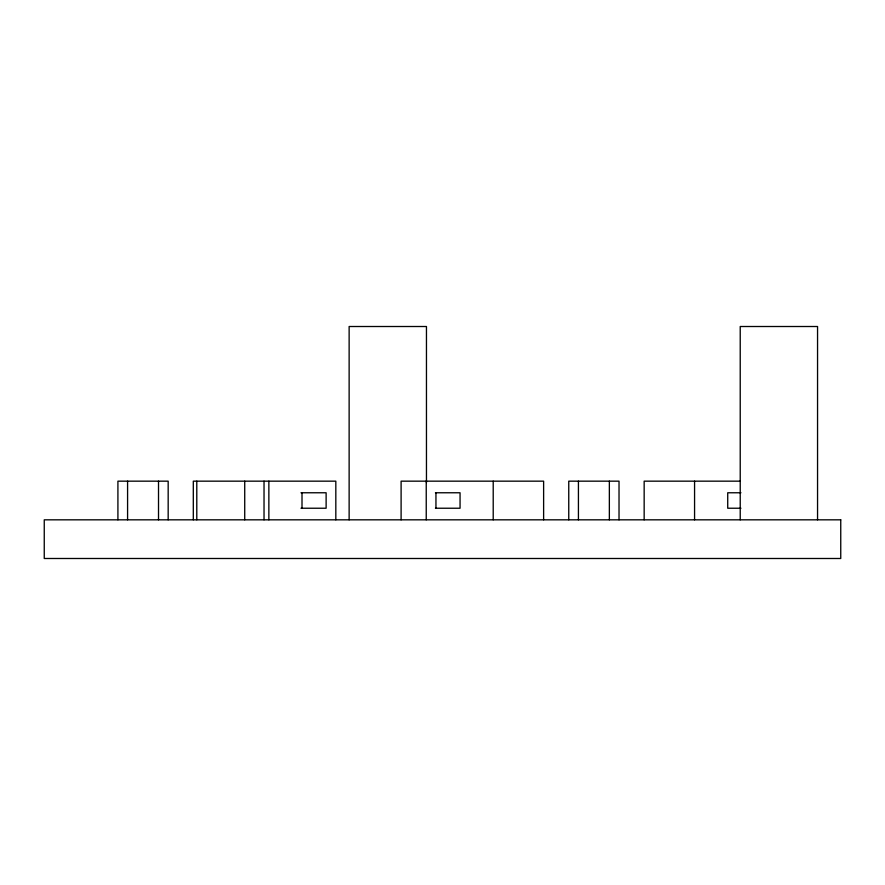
<?xml version="1.0" encoding="UTF-8"?>
<svg xmlns="http://www.w3.org/2000/svg" width="885" height="885" viewBox="0 0 885 885"><rect width="100%" height="100%" fill="white"/><g stroke="black" fill="none" stroke-linecap="round" stroke-linejoin="round"><path stroke-width="1.33" d="M740.203 481.163L644.158 481.163L644.158 519.827M300.988 492.768L326.123 492.768L326.123 508.233L300.988 508.233M435.431 492.768L460.056 492.768L460.056 508.233L435.431 508.233M740.944 492.768L727.724 492.768L727.724 508.233L740.944 508.233M817.552 519.827L817.552 326.51L740.225 326.51L740.225 519.827M694.57 481.163L694.57 519.827M619.024 519.827L619.024 481.163L568.756 481.163L568.756 519.827M609.356 481.163L609.356 519.827M578.425 481.163L578.425 519.827M543.622 519.827L543.622 481.163L401.104 481.163L401.104 519.827M493.21 481.163L493.21 519.827M435.951 492.768L435.951 508.233M426.459 482.546L426.459 326.51L349.132 326.51L349.132 519.827M426.238 481.163L426.238 519.827M335.824 519.827L335.824 481.163L193.306 481.163L193.306 519.827M302.006 492.768L302.006 508.233M268.863 481.163L268.863 519.827M264.029 481.163L264.029 519.827M244.725 481.163L244.725 519.827M196.791 481.163L196.791 519.827M168.172 519.827L168.172 481.163L117.915 481.163L117.915 519.827M158.515 481.163L158.515 519.827M127.584 481.163L127.584 519.827M840.75 519.827L44.25 519.827L44.25 558.49L840.75 558.49L840.75 519.827"/></g></svg>
